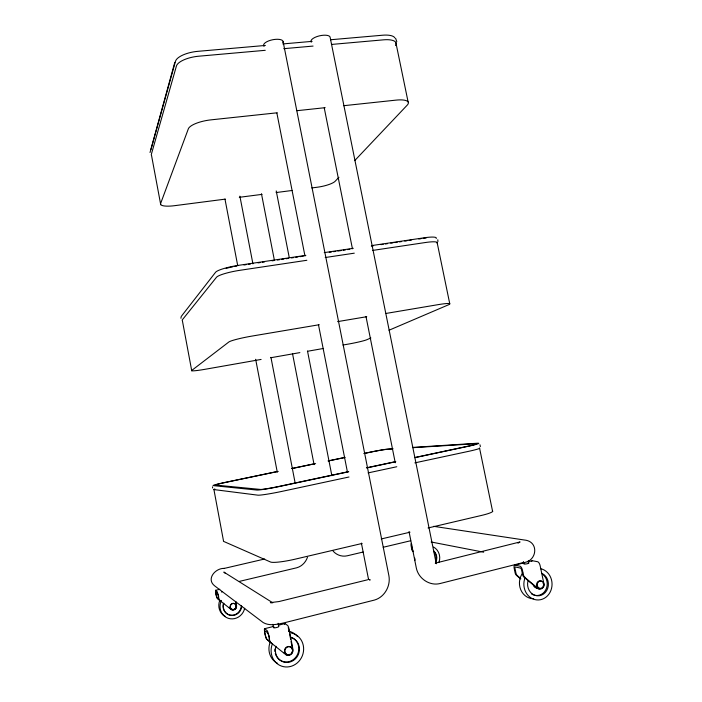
<?xml version="1.0" encoding="UTF-8"?>
<svg xmlns="http://www.w3.org/2000/svg" width="702" height="702" viewBox="0 0 702 702"><rect width="100%" height="100%" fill="white"/><g stroke="black" fill="none" stroke-linecap="round" stroke-linejoin="round"><path stroke-width="1.05" d="M480.361 446.63L479.984 444.796M437.908 241.514L437.802 239.768M212.504 486.837L212.627 487.987M180.949 318.296L181.134 316.646M174.789 62.373L150.026 152.527M150.948 149.456L175.5 61.258A19.998 7.617 -9.4 0 1 197.85 51.334L265.391 45.446M307.467 557.3C305.765 562.249 301.79 566.417 296.665 567.795L239.382 581.388M181.564 316.023L215.549 272.306A20.305 3.352 -10.4 0 1 238.838 265.295L305.87 255.352M338.926 177.29L335.17 181.256A15.058 3.536 -11.6 0 1 317.216 187.241L311.802 187.934M354.694 160.635L407.248 105.107A19.173 5.616 -13.3 0 0 395.875 100.14L343.664 105.704M219.787 589.285L215.584 590.312L216.444 596.463A4.133 3.922 -62.5 0 0 217.831 598.806L220.331 600.807M517.997 543.164L520.068 541.935L435.266 563.162M370.867 337.987L366.839 339.715A15.233 1.071 -11.2 0 1 348.341 344.085L342.953 345.033M389.005 330.238L448.446 304.817A19.454 1.72 -11.7 0 0 437.908 304.686L386.135 313.425M223.938 568.48L264.707 558.994M514.873 565.154L524.113 562.82M528.229 561.784L532.335 560.749M264.636 628.702L273.754 626.403M278.826 625.122L284.907 623.587M224.35 568.383C215.409 567.962 205.826 579.089 214.715 585.907L263.25 622.604C269.524 626.21 277.115 624.341 283.748 622.928L374.403 600.078C384.538 597.226 390.768 586.012 388.917 575.824L283.125 41.664M367.62 579.782L279.01 601.544L270.358 602.623L271.99 602.878M363.136 552.026L347.288 555.782C342.128 557.028 336.591 555.089 333.108 551.131M383.213 547.262L410.679 540.742M362.135 543.445L295.147 559.169A20.735 2.711 -11.6 0 1 270.542 562.021L223.648 541.409A16.164 1.632 -11.8 0 1 223.517 540.996L213.882 489.391M381.274 538.952L409.986 532.213M428.062 527.974L481.23 515.496A19.753 2.422 -10.2 0 0 492.4 510.837M348.991 477L282.151 491.339A20.63 1.29 -11.3 0 1 257.853 495.164L213.97 489.584A16.102 0.772 -11.4 0 1 214.865 488.996M368.085 472.902L396.788 466.742M414.873 462.864L468.076 451.456A19.656 1.158 -10.7 0 0 479.44 448.051M348.192 471.709L275.912 487.065A18.024 1.035 -11.3 0 1 260.898 489.478L215.128 485.047A14.066 0.623 -11.4 0 1 223.201 482.915L278.141 471.428M366.391 467.839L395.287 461.688M414.557 457.581L469.91 445.761A17.173 0.921 -10.7 0 0 476.035 443.717L412.952 447.683M348.745 471.753L281.151 486.144A20.621 1.185 -11.3 0 1 256.879 490.049L213.224 485.608A16.102 0.711 -11.4 0 1 226.29 482.16L277.694 471.437M366.979 467.865L395.788 461.732M414.935 457.651L467.067 446.551A19.656 1.053 -10.7 0 0 477 443.252L412.662 447.42M291.62 468.532L314.101 463.838M328.027 460.933L345.165 457.362M364.443 453.343L369.796 452.228A15.347 0.658 -11 0 1 388.671 448.982L393.032 448.692M292.067 468.524L315.628 463.61M328.475 460.933L344.542 457.581M363.82 453.553L373.701 451.518A13.417 0.579 -11 0 1 385.363 449.508L392.357 448.999M261.1 359.433L205.098 369.287A15.97 1.158 -10.6 0 1 191.725 370.463L228.791 342.041A20.402 1.922 -10.7 0 1 252.387 336.012L319.261 324.719M270.796 357.73L299.877 352.615M307.415 351.29L323.569 348.446M234.714 266.444L236.635 266.119M337.601 321.621L366.725 316.707M306.844 260.284L239.803 270.323A20.314 3.256 -10.5 0 0 216.497 277.264L182.283 319.893A15.909 1.974 -10.3 0 0 182.336 320.41L191.734 370.77M325.219 257.529L354.282 253.176M372.534 250.438L425.14 242.559A19.366 2.913 -12.2 0 1 437.153 243.164M324.254 252.623L353.308 248.315M371.56 245.603L424.166 237.802A19.358 3.01 -12.2 0 1 436.196 238.505M243.954 264.987L246.112 264.663M248.271 264.347L250.43 264.022M257.994 262.899L260.152 262.583M262.311 262.258L264.47 261.943M272.025 260.819L274.184 260.495M277.422 260.021L279.58 259.696M281.739 259.371L283.898 259.056M286.056 258.731L288.215 258.415M291.453 257.932L293.611 257.616M295.77 257.292L297.929 256.967M300.087 256.651L303.325 256.169M329.238 252.325L331.397 252M333.555 251.685L335.714 251.36M337.873 251.044L341.111 250.561M343.269 250.237L345.428 249.921M347.587 249.596L349.745 249.28M371.332 246.069L373.499 245.753M381.054 244.629L383.213 244.305M385.372 243.989L387.53 243.664M390.768 243.182L392.927 242.866M395.086 242.541L397.244 242.225M399.403 241.9L401.562 241.585M404.8 241.102L406.958 240.777M409.117 240.461L411.275 240.137M418.831 239.013L420.989 238.698M225.245 199.131L174.394 205.704A15.777 3.817 -9.4 0 1 160.574 203.641L188.329 128.861A20.095 6.265 -9.8 0 1 210.977 119.858L277.325 112.785M239.312 197.306L262.03 194.375M276.097 192.55L292.33 190.453M423.148 238.373L426.149 238.013M296.902 110.697L325.175 107.678M265.242 50.316L198.78 56.204A20.007 7.52 -9.4 0 0 176.404 66.067L151.36 154.291A15.725 4.589 -9 0 0 151.535 155.475L160.714 204.633M283.757 48.675L313.066 46.078M331.484 44.445L383.476 39.838A19.094 6.748 -13.8 0 1 395.568 45.542M282.818 43.928L312.118 41.365M330.537 39.76L382.529 35.223A19.094 6.836 -13.9 0 1 394.893 37.934M433.66 526.324L524.306 540.005C539.627 541.277 537.144 562.004 522.832 562.671L439.97 583.555C429.519 586.17 418.453 578.492 416.339 568.12L409.02 531.563M431.16 541.988L483.652 552.193M215.628 590.277L217.357 591.953L218.743 598.341A4.194 3.975 -62.8 0 0 220.147 600.719M435.644 563.153L436.521 563.706L435.573 563.109M272.78 602.807L223.833 572.06L225.395 573.429M219.735 600.333L218.059 598.99A4.142 3.922 -62.5 0 1 216.672 596.647C213.311 587.723 219.735 594.129 218.506 598.157A4.186 3.975 -62.8 0 0 219.91 600.526L231.169 609.511A3.668 3.466 -64.1 0 0 236.583 605.58L235.802 601.412M270.735 642.505L267.392 639.838A5.467 5.107 -68 0 1 265.575 636.758L264.689 632.09A4.107 0.649 77.6 0 1 264.733 628.746L267.12 630.615A4.159 0.667 77.5 0 1 268.69 635.275L269.594 640.04A5.572 5.204 -68.4 0 0 271.446 643.181M270.305 642.172L267.795 640.171A5.476 5.125 -68 0 1 265.97 637.083C261.311 624.587 271.025 634.599 269.182 639.706A5.563 5.195 -68.3 0 0 271.033 642.839L285.925 654.729A4.879 4.528 -69.4 0 0 292.953 649.42L289.268 630.036A4.133 0.737 77.2 0 0 287.618 625.429L285.012 623.63A4.089 0.72 77.3 0 0 284.617 624.368M520.752 578.501L517.585 575.833A4.993 4.484 89.5 0 1 515.917 572.972L514.978 568.409A1.904 0.746 73.4 0 1 515.356 566.988L520.515 568.093A1.931 0.763 73.3 0 1 521.568 569.84L522.534 574.464A5.063 4.545 89.3 0 0 524.227 577.377L537.074 588.197A4.431 3.958 89.6 0 0 540.066 588.75M520.726 578.974L516.769 575.649A4.984 4.484 89.5 0 1 515.101 572.788L514.206 568.471A3.808 1.501 73.4 0 1 515.075 565.163L520.015 566.198A3.852 1.527 73.3 0 1 522.463 570.261L523.376 574.657A5.072 4.554 89.3 0 0 525.07 577.571L537.943 588.408A4.44 3.966 89.6 0 0 542.339 588.25A4.44 3.966 89.6 0 0 543.883 583.634L540.154 565.768A3.835 1.588 72.9 0 0 537.653 561.74L532.546 560.758A3.791 1.553 73.1 0 0 531.686 561.31M395.647 38.373L396.805 41.743M288.197 627.693L288.575 628.685M528.316 560.81L528.746 562.872M523.402 561.547L523.832 563.601M395.84 42.48L408.108 101.957M437.1 242.401L449.736 303.65M479.598 448.324L492.62 511.442M436.082 562.872L330.186 37.583A9.846 3.703 -12.7 0 0 319.278 35.89A9.846 3.703 -12.7 0 0 311.267 42.199M324.254 107.95L352.439 248.798M365.988 316.532L395.252 462.758M276.886 113.127L304.984 256.09M318.506 324.877L347.446 472.13M361.39 543.076L368.366 578.545M276.228 190.926L289.25 257.555M307.511 351.053L331.87 475.719M261.469 193.77L274.412 260.407M292.576 353.913L314.084 464.619M239.882 196.156L252.922 263.855M270.937 357.344L295.156 483.081M224.965 199.052L237.732 265.725M255.651 359.275L277.272 472.174M288.82 629.729L289.233 631.87M289.636 634.02L290.663 639.399M291.067 641.549L292.506 649.069A4.861 4.519 -69.4 0 1 292.348 651.561M278.124 623.271L278.72 626.447M272.911 624.306L273.517 627.483M235.74 602.255L236.32 605.378A3.659 3.457 -64.1 0 1 234.415 609.406M226.105 268.418A17.743 2.931 -10.4 0 1 232.836 266.795M264.066 46.323A9.96 3.817 -11.5 0 1 272.859 39.707A9.96 3.817 -11.5 0 1 282.897 42.708M415.057 560.214A12.031 11.109 -87.3 0 1 414.768 558.134M433.529 547.042A12.118 11.179 -87.4 0 1 438.987 562.214M433.634 550.807A8.95 8.257 -87.4 0 1 435.538 562.688M434.003 551.702A8.933 8.248 -87.4 0 1 435.758 560.407M411.758 544.831A1.448 0.448 76 0 0 411.583 545.945L412.285 549.464A3.843 3.563 -87.4 0 0 413.575 551.675M411.539 543.418A2.905 0.904 76 0 0 411.135 546.024L411.793 549.35A3.835 3.554 -87.4 0 0 413.092 551.561M288.54 631.195A17.146 15.953 -69.2 0 1 297.367 636.389M277.685 663.425A17.146 15.953 -69.2 0 1 270.384 641.628M290.9 632.871A17.331 16.111 -69.3 0 1 302.966 653.895A17.331 16.111 -69.3 0 1 281.66 666.163A17.331 16.111 -69.3 0 1 272.569 643.418M285.486 653.597A4.51 4.194 -69.3 0 1 283.661 652.404M291.295 637.591A12.803 11.908 -69.3 0 1 298.771 653.316A12.803 11.908 -69.3 0 1 283.503 661.977A12.803 11.908 -69.3 0 1 276.026 646.244M290.707 637.153A12.768 11.873 -69.3 0 1 295.086 658.055A12.768 11.873 -69.3 0 1 275.298 653.422M274.921 651.553A12.768 11.873 -69.3 0 1 274.851 649.069M290.207 654.211A4.177 3.887 -69.4 0 1 284.81 652.272A4.177 3.887 -69.4 0 1 287.372 646.674A4.177 3.887 -69.4 0 1 292.313 649.587M292.181 651.728A4.177 3.887 -69.4 0 1 291.734 652.72M287.723 655.054A4.861 4.519 -69.4 0 1 285.486 654.369M278.457 626.368A2.668 0.526 -12.2 0 1 277.729 627.193A2.668 0.526 -12.2 0 1 274.377 627.851A2.668 0.526 -12.2 0 1 273.955 627.263M225.439 616.523A12.952 12.25 -63.9 0 1 219.875 600.192M244.691 608.23A13.057 12.338 -64.1 0 1 228.194 618.278A13.057 12.338 -64.1 0 1 221.481 600.438M235.969 607.186A3.413 3.229 -64.1 0 1 235.021 608.678A3.141 2.975 -64.1 0 0 234.363 603.527A3.141 2.975 -64.1 0 0 230.133 606.607A3.141 2.975 -64.1 0 0 234.45 609.16M231.818 609.459A3.413 3.229 -64.1 0 1 231.055 609.099M229.747 607.993A3.405 3.22 -64 0 1 229.282 607.283M241.725 606.221A9.644 9.117 -64.1 0 1 230.66 615.391A9.644 9.117 -64.1 0 1 223.824 603.211M241.374 605.958A9.626 9.1 -64 0 1 230.721 615.163A9.626 9.1 -64 0 1 223.271 603.755M233.547 609.748A3.659 3.457 -64.1 0 1 230.923 609.31M221.744 592.163A3.045 0.456 -12.3 0 1 221.902 591.891M533.66 598.727A15.637 13.987 89.7 0 1 520.752 589.733A15.637 13.987 89.7 0 1 522.797 572.893M540.549 568.673A15.786 14.101 89.6 0 1 551.535 588.452A15.786 14.101 89.6 0 1 532.993 598.955A15.786 14.101 89.6 0 1 525.236 577.342M538.092 588.39A4.133 3.694 89.6 0 1 536.468 587.258M537.697 587.89A4.115 3.677 89.6 0 1 533.283 584.81M541.883 573.358A11.662 10.416 89.6 0 1 547.753 588.232A11.662 10.416 89.6 0 1 534.652 595.217A11.662 10.416 89.6 0 1 528.018 580.747M542.339 574.034A11.636 10.398 89.6 0 1 545.665 590.057A11.636 10.398 89.6 0 1 531.361 593.778M541.637 587.995A3.808 3.396 89.6 0 1 537.363 586.986A3.808 3.396 89.6 0 1 537.504 582.098A3.808 3.396 89.6 0 1 541.821 581.414M543.023 582.853A3.808 3.396 89.6 0 1 543.339 583.774M543.278 585.749A3.808 3.396 89.6 0 1 542.918 586.653M528.167 562.864A2.492 0.448 -9.4 0 1 527.983 563.53A2.492 0.448 -9.4 0 1 524.508 564.057A2.492 0.448 -9.4 0 1 524.692 563.39M368.418 579.282L370.015 579.931L368.418 579.282M290.496 654.457A4.186 3.887 -69.4 0 0 290.953 647.27A4.186 3.887 -69.4 0 0 284.845 650.745A4.186 3.887 -69.4 0 0 290.496 654.457M234.617 609.301A3.15 2.975 -64.2 0 0 235.003 603.904A3.15 2.975 -64.2 0 0 230.309 606.467A3.15 2.975 -64.2 0 0 234.617 609.301M537.723 582.765A3.808 3.396 89.6 0 0 540.505 588.583A3.808 3.396 89.6 0 0 543.611 582.985A3.808 3.396 89.6 0 0 537.723 582.765"/></g></svg>
